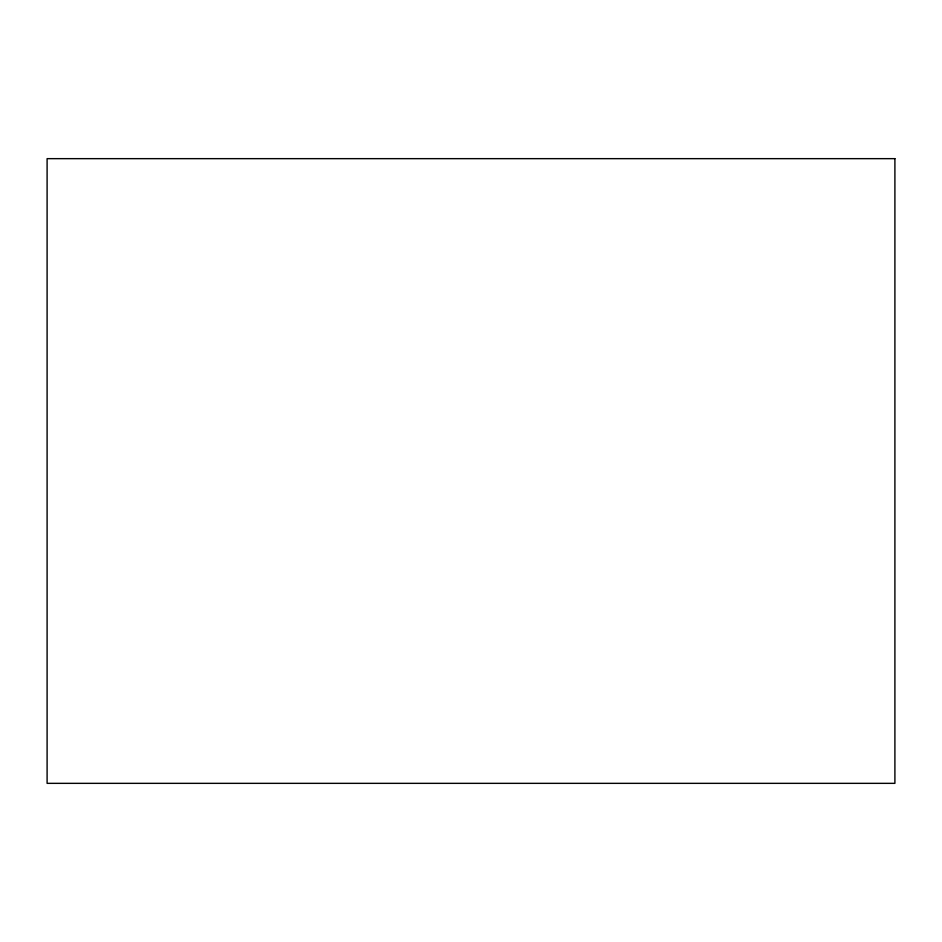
<?xml version="1.0" encoding="UTF-8"?>
<svg xmlns="http://www.w3.org/2000/svg" width="942" height="942" viewBox="0 0 942 942"><rect width="100%" height="100%" fill="white"/><g stroke="black" fill="none" stroke-linecap="round" stroke-linejoin="round"><path stroke-width="1.41" d="M894.9 158.656L47.1 158.656L47.1 783.344L894.9 783.344L894.9 158.656"/></g></svg>
